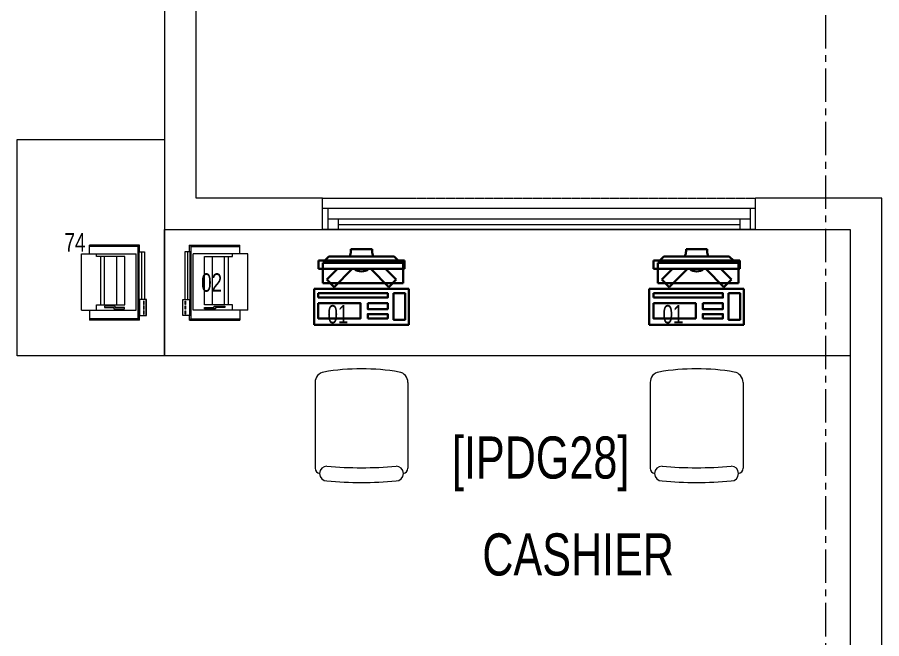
# Model space of a CAD drawing. Header units: millimetres. Extents: x 26027 to 581921, y 7230 to 233891.
# Drawn here: x 512956 to 517064, y 128656 to 131610 of the extents above; entities that cross this region are included whole.
import ezdxf

# ---------------------------------------------------------------- set-up
doc = ezdxf.new("R2010")
doc.units = ezdxf.units.MM
doc.header["$LTSCALE"] = 5
doc.linetypes.add('CENTER', pattern=[50.8, 31.75, -6.35, 6.35, -6.35])
doc.linetypes.add('HIDDEN2', pattern=[0.1875, 0.125, -0.0625])
doc.layers.get('0').update_dxf_attribs({"color": 252})
for name, color, linetype, lineweight in [('72_EGR_BASE_TEXT', 252, 'Continuous', 5), ('Aluminum', 252, 'Continuous', 5), ('GE-ARCHITECTURAL_ELEMENTS', 8, 'Continuous', 30), ('Medical Equipment and Furniture', 252, 'Continuous', 0), ('Proj', 252, 'HIDDEN2', 5), ('Walls', 252, 'Continuous', 5)]:
    doc.layers.add(name, color=color, linetype=linetype, lineweight=lineweight)
doc.layers.add('axes', color=252, linetype='Continuous')
doc.styles.add('X3G_ENTITY_257CFD', font='swisscl.ttf', dxfattribs={"height": 200})
doc.styles.add('X3G_ENTITY_2587EA', font='swisscl.ttf', dxfattribs={"height": 200})

# ---------------------------------------------------------------- blocks, each defined once
blk = doc.blocks.new('ITPPLT2C-P')
at = {"color": 0}
for p, q in [((0, 0), (0, -0.2262)), ((0.0252, 0), (0, 0)), ((0.0139, 0), (0.0139, -0.2262)), ((0.0252, 0), (0.0139, 0)), ((0.0229, 0.0318), (0.2618, 0.0318)), ((0.0304, 0.0256), (0.0229, 0.0318)), ((0.0229, 0), (0.0229, 0.0318)), ((0.0252, -0.2262), (0.0252, 0)), ((0.0304, -0.3182), (0.0304, 0.0256)), ((0.0304, 0.0256), (0.2618, 0.0256)), ((0.2618, -0.0096), (0.2618, 0.0318)), ((0.0401, -0.2769), (0.0401, -0.0096)), ((0.3, -0.0096), (0.0401, -0.0096)), ((0.0939, -0.2515), (0.0939, -0.0222)), ((0.0939, -0.0222), (0.2274, -0.0222)), ((0.1321, -0.2515), (0.1321, -0.0222)), ((0.1894, -0.2515), (0.1894, -0.0222)), ((0.2082, -0.2515), (0.2082, -0.0222)), ((0.2274, -0.0222), (0.2274, -0.0096)), ((0.3, -0.2769), (0.3, -0.0096)), ((-0.0091, -0.2262), (0.0267, -0.2262)), ((-0.0091, -0.3023), (-0.0091, -0.2262)), ((-0.0087, -0.2262), (0.0236, -0.2262)), ((-0.0087, -0.3023), (-0.0087, -0.2262)), ((0, -0.2262), (0.0252, -0.2262)), ((0.0023, -0.2495), (0.0023, -0.2334)), ((0.0023, -0.2334), (0.0045, -0.2334)), ((0.0045, -0.2334), (0.0045, -0.2495)), ((0.0139, -0.2262), (0.0252, -0.2262)), ((0.0236, -0.2262), (0.0236, -0.3023)), ((0.0267, -0.2262), (0.0267, -0.3023)), ((0.0045, -0.2495), (0.0023, -0.2495)), ((0.0023, -0.2721), (0.0023, -0.2562)), ((0.0023, -0.2562), (0.0045, -0.2562)), ((0.0045, -0.2721), (0.0023, -0.2721)), ((0.0023, -0.295), (0.0023, -0.2793)), ((0.0023, -0.2793), (0.0045, -0.2793)), ((0.0045, -0.2562), (0.0045, -0.2721)), ((0.0045, -0.2793), (0.0045, -0.295)), ((0.3, -0.2769), (0.0401, -0.2769)), ((0.2274, -0.2515), (0.0939, -0.2515)), ((0.0947, -0.2701), (0.0947, -0.2641)), ((0.0947, -0.2641), (0.1395, -0.2641)), ((0.1457, -0.2701), (0.0947, -0.2701)), ((0.1395, -0.2575), (0.19, -0.2575)), ((0.1395, -0.2641), (0.1395, -0.2575)), ((0.19, -0.2641), (0.1457, -0.2641)), ((0.1457, -0.2641), (0.1457, -0.2701)), ((0.19, -0.2575), (0.19, -0.2641)), ((0.2274, -0.2769), (0.2274, -0.2515)), ((0.2618, -0.2769), (0.2618, -0.3246)), ((0.0267, -0.3023), (-0.0091, -0.3023)), ((0.0236, -0.3023), (-0.0087, -0.3023)), ((0.0045, -0.295), (0.0023, -0.295)), ((0.0229, -0.3246), (0.0229, -0.3023)), ((0.0304, -0.3182), (0.0229, -0.3246)), ((0.0229, -0.3246), (0.2618, -0.3246)), ((0.0304, -0.3182), (0.2618, -0.3182))]:
    blk.add_line(p, q, dxfattribs=at)
blk = doc.blocks.new('GF21021-P')
for p, q in [((-0.2207, 0.4756), (-0.2207, 0.0675)), ((0.2205, 0.4756), (0.2205, 0.0675))]:
    blk.add_line(p, q)
for centre, radius, start, end in [((-0.0001, -0.5295), 1.0695, 80.3671, 99.6329), ((-0.1707, 0.4756), 0.05, 99.6329, 180), ((0.1705, 0.4756), 0.05, 0, 80.3671), ((-0.1957, 0.0675), 0.025, 180, 261.4721), ((-0.1643, 0.0425), 0.0351, 90, 270), ((0, 1.8467), 1.7767, 264.6946, 275.3053), ((0.1641, 0.0425), 0.0351, 270, 90), ((0.1955, 0.0675), 0.025, 278.5279, 0), ((0, 1.8314), 1.8314, 264.8532, 275.147)]:
    blk.add_arc(centre, radius, start, end)
blk = doc.blocks.new('ITCWLS1-P')
at = {"layer": 'GE-ARCHITECTURAL_ELEMENTS'}
for p, q in [((-0.2651, 0.43, 0), (-0.3051, 0.43, 0)), ((-0.3051, 0.43, 0), (-0.3051, 0.02, 0)), ((-0.2651, 0.43, 0), (-0.2651, 0.02, 0)), ((-0.17, 0.45), (-0.17, 0)), ((-0.17, 0.45), (0, 0.45)), ((-0.1496, 0.4305), (-0.1291, 0.4305)), ((-0.1291, 0.4305), (-0.1291, 0.4089)), ((0, 0.45), (0, 0)), ((-0.3251, 0.38, 0), (-0.3051, 0.4, 0)), ((-0.3251, 0.38, 0), (-0.3251, 0.07, 0)), ((-0.197, 0.4094), (-0.295, 0.4094)), ((-0.295, 0.0264), (-0.295, 0.4094)), ((-0.197, 0.0264), (-0.197, 0.4094)), ((-0.3503, 0.275), (-0.3596, 0.275)), ((-0.3596, 0.175), (-0.3596, 0.275)), ((-0.3503, 0.175), (-0.3596, 0.175)), ((-0.3251, 0.07, 0), (-0.3051, 0.05, 0)), ((-0.3051, 0.02, 0), (-0.2651, 0.02, 0)), ((-0.197, 0.0264), (-0.295, 0.0264)), ((-0.17, 0), (0, 0))]:
    blk.add_line(p, q, dxfattribs=at)
at = {"layer": 'GE-ARCHITECTURAL_ELEMENTS', "extrusion": (2.48281e-10, 3.18408e-10, -1)}
for p, q in [((-0.2651, 0.3395), (-0.2144, 0.3902)), ((-0.1791, 0.3548), (-0.2144, 0.3902)), ((-0.2651, 0.2688), (-0.1791, 0.3548))]:
    blk.add_line(p, q, dxfattribs=at)
at = {"layer": 'GE-ARCHITECTURAL_ELEMENTS', "extrusion": (2.48281e-10, -3.18408e-10, -1)}
for p, q in [((-0.2651, 0.1812), (-0.1791, 0.0952)), ((-0.2651, 0.1105), (-0.2144, 0.0598)), ((-0.1791, 0.0952), (-0.2144, 0.0598))]:
    blk.add_line(p, q, dxfattribs=at)
at = {"layer": 'GE-ARCHITECTURAL_ELEMENTS'}
for points in [[(-0.1291, 0.4089), (-0.1291, 0.1), (-0.1496, 0.1), (-0.1496, 0.4305)], [(-0.1496, 0.1), (-0.1496, 0.1), (-0.1496, 0.1), (-0.1496, 0.1), (-0.1496, 0.1), (-0.1496, 0.1), (-0.1496, 0.1), (-0.1496, 0.1), (-0.1496, 0.1)], [(-0.1496, 0.1), (-0.1496, 0.1), (-0.1496, 0.1), (-0.1496, 0.1), (-0.1496, 0.1), (-0.1496, 0.1), (-0.1496, 0.1), (-0.1496, 0.1), (-0.1496, 0.1), (-0.1496, 0.1), (-0.1496, 0.1), (-0.1496, 0.1), (-0.1496, 0.1), (-0.1496, 0.1), (-0.1496, 0.1), (-0.1496, 0.1), (-0.1496, 0.1), (-0.1496, 0.1)], [(-0.1496, 0.1), (-0.1496, 0.1), (-0.1496, 0.1), (-0.1496, 0.1), (-0.1496, 0.1), (-0.1496, 0.1), (-0.1496, 0.1), (-0.1496, 0.1), (-0.1496, 0.1), (-0.1496, 0.1)], [(-0.1496, 0.1), (-0.1496, 0.1), (-0.1496, 0.1), (-0.1496, 0.1), (-0.1496, 0.1), (-0.1496, 0.1), (-0.1496, 0.1)], [(-0.1496, 0.1), (-0.1496, 0.1), (-0.1496, 0.1), (-0.1496, 0.1), (-0.1496, 0.1), (-0.1496, 0.1), (-0.1496, 0.1), (-0.1496, 0.1), (-0.1496, 0.1), (-0.1496, 0.1)], [(-0.1496, 0.1), (-0.1496, 0.1), (-0.1496, 0.1), (-0.1496, 0.1), (-0.1496, 0.1), (-0.1496, 0.1), (-0.1496, 0.1), (-0.1496, 0.1), (-0.1496, 0.1), (-0.1496, 0.1), (-0.1496, 0.1), (-0.1496, 0.1), (-0.1496, 0.1), (-0.1496, 0.1), (-0.1496, 0.1)], [(-0.1496, 0.1), (-0.1496, 0.1), (-0.1496, 0.1), (-0.1496, 0.1), (-0.1496, 0.1), (-0.1496, 0.1), (-0.1496, 0.1), (-0.1496, 0.1), (-0.1496, 0.1), (-0.1496, 0.1)], [(-0.1496, 0.1), (-0.1496, 0.1), (-0.1496, 0.1), (-0.1496, 0.1), (-0.1496, 0.1), (-0.1496, 0.1), (-0.1496, 0.1), (-0.1496, 0.1), (-0.1496, 0.1), (-0.1496, 0.1)], [(-0.1496, 0.1), (-0.1496, 0.1), (-0.1496, 0.1), (-0.1496, 0.1), (-0.1496, 0.1), (-0.1496, 0.1), (-0.1496, 0.1), (-0.1496, 0.1), (-0.1496, 0.1), (-0.1496, 0.1), (-0.1496, 0.1), (-0.1496, 0.1), (-0.1496, 0.1), (-0.1496, 0.1), (-0.1496, 0.1), (-0.1496, 0.1), (-0.1496, 0.1), (-0.1496, 0.1), (-0.1496, 0.1), (-0.1496, 0.1), (-0.1496, 0.1), (-0.1496, 0.1), (-0.1496, 0.1), (-0.1496, 0.1), (-0.1496, 0.1), (-0.1496, 0.1), (-0.1496, 0.1), (-0.1496, 0.1), (-0.1496, 0.1), (-0.1496, 0.1), (-0.1496, 0.1), (-0.1496, 0.1), (-0.1496, 0.1), (-0.1496, 0.1), (-0.1496, 0.1), (-0.1496, 0.1), (-0.1496, 0.1), (-0.1496, 0.1), (-0.1496, 0.1), (-0.1496, 0.1), (-0.1496, 0.1), (-0.1496, 0.1), (-0.1496, 0.1), (-0.1496, 0.1), (-0.1496, 0.1), (-0.1496, 0.1), (-0.1496, 0.1), (-0.1496, 0.1), (-0.1496, 0.1), (-0.1496, 0.1), (-0.1496, 0.1), (-0.1496, 0.1), (-0.1496, 0.1), (-0.1496, 0.1)], [(-0.1496, 0.1), (-0.1496, 0.1), (-0.1496, 0.1), (-0.1496, 0.1), (-0.1496, 0.1), (-0.1496, 0.1), (-0.1496, 0.1), (-0.1496, 0.1), (-0.1496, 0.1), (-0.1496, 0.1), (-0.1496, 0.1), (-0.1496, 0.1), (-0.1496, 0.1), (-0.1496, 0.1), (-0.1496, 0.1), (-0.1496, 0.1), (-0.1496, 0.1), (-0.1496, 0.1), (-0.1496, 0.1), (-0.1496, 0.1), (-0.1496, 0.1), (-0.1496, 0.1), (-0.1496, 0.1), (-0.1496, 0.1), (-0.1496, 0.1), (-0.1496, 0.1), (-0.1496, 0.1), (-0.1496, 0.1), (-0.1496, 0.1), (-0.1496, 0.1), (-0.1496, 0.1), (-0.1496, 0.1), (-0.1496, 0.1), (-0.1496, 0.1), (-0.1496, 0.1), (-0.1496, 0.1), (-0.1496, 0.1), (-0.1496, 0.1), (-0.1496, 0.1), (-0.1496, 0.1), (-0.1496, 0.1), (-0.1496, 0.1), (-0.1496, 0.1), (-0.1496, 0.1), (-0.1496, 0.1), (-0.1496, 0.1), (-0.1496, 0.1), (-0.1496, 0.1), (-0.1496, 0.1), (-0.1496, 0.1), (-0.1496, 0.1), (-0.1496, 0.1), (-0.1496, 0.1), (-0.1496, 0.1), (-0.1496, 0.1), (-0.1496, 0.1), (-0.1496, 0.1), (-0.1496, 0.1), (-0.1496, 0.1), (-0.1496, 0.1), (-0.1496, 0.1), (-0.1496, 0.1), (-0.1496, 0.1), (-0.1496, 0.1), (-0.1496, 0.1), (-0.1496, 0.1), (-0.1496, 0.1), (-0.1496, 0.1), (-0.1496, 0.1), (-0.1496, 0.1), (-0.1496, 0.1), (-0.1496, 0.1), (-0.1496, 0.1), (-0.1496, 0.1), (-0.1496, 0.1), (-0.1496, 0.1), (-0.1496, 0.1), (-0.1496, 0.1), (-0.1496, 0.1), (-0.1496, 0.1), (-0.1496, 0.1), (-0.1496, 0.1), (-0.1496, 0.1), (-0.1496, 0.1), (-0.1496, 0.1), (-0.1496, 0.1), (-0.1496, 0.1), (-0.1496, 0.1), (-0.1496, 0.1)], [(-0.1496, 0.1), (-0.1496, 0.1), (-0.1496, 0.1), (-0.1496, 0.1), (-0.1496, 0.1), (-0.1496, 0.1), (-0.1496, 0.1), (-0.1496, 0.1), (-0.1496, 0.1), (-0.1496, 0.1), (-0.1496, 0.1), (-0.1496, 0.1)], [(-0.1496, 0.1), (-0.1496, 0.1), (-0.1496, 0.1), (-0.1496, 0.1), (-0.1496, 0.1), (-0.1496, 0.1), (-0.1496, 0.1)], [(-0.1496, 0.1), (-0.1496, 0.1), (-0.1496, 0.1), (-0.1496, 0.1), (-0.1496, 0.1), (-0.1496, 0.1), (-0.1496, 0.1), (-0.1496, 0.1), (-0.1496, 0.1), (-0.1496, 0.1), (-0.1496, 0.1), (-0.1496, 0.1), (-0.1496, 0.1), (-0.1496, 0.1), (-0.1496, 0.1), (-0.1496, 0.1), (-0.1496, 0.1)], [(-0.1496, 0.1), (-0.1496, 0.1), (-0.1496, 0.1), (-0.1496, 0.1), (-0.1496, 0.1), (-0.1496, 0.1), (-0.1496, 0.1), (-0.1496, 0.1), (-0.1496, 0.1), (-0.1496, 0.1), (-0.1496, 0.1), (-0.1496, 0.1), (-0.1496, 0.1), (-0.1496, 0.1), (-0.1496, 0.1), (-0.1496, 0.1), (-0.1496, 0.1), (-0.1496, 0.1), (-0.1496, 0.1), (-0.1496, 0.1), (-0.1496, 0.1), (-0.1496, 0.1), (-0.1496, 0.1), (-0.1496, 0.1), (-0.1496, 0.1), (-0.1496, 0.1), (-0.1496, 0.1), (-0.1496, 0.1), (-0.1496, 0.1), (-0.1496, 0.1), (-0.1496, 0.1), (-0.1496, 0.1), (-0.1496, 0.1), (-0.1496, 0.1), (-0.1496, 0.1), (-0.1496, 0.1), (-0.1496, 0.1), (-0.1496, 0.1), (-0.1496, 0.1), (-0.1496, 0.1), (-0.1496, 0.1), (-0.1496, 0.1), (-0.1496, 0.1), (-0.1496, 0.1), (-0.1496, 0.1), (-0.1496, 0.1), (-0.1496, 0.1), (-0.1496, 0.1), (-0.1496, 0.1), (-0.1496, 0.1), (-0.1496, 0.1), (-0.1496, 0.1), (-0.1496, 0.1), (-0.1496, 0.1), (-0.1496, 0.1), (-0.1496, 0.1), (-0.1496, 0.1), (-0.1496, 0.1), (-0.1496, 0.1), (-0.1496, 0.1), (-0.1496, 0.1), (-0.1496, 0.1), (-0.1496, 0.1), (-0.1496, 0.1), (-0.1496, 0.1), (-0.1496, 0.1), (-0.1496, 0.1), (-0.1496, 0.1), (-0.1496, 0.1), (-0.1496, 0.1), (-0.1496, 0.1), (-0.1496, 0.1), (-0.1496, 0.1), (-0.1496, 0.1), (-0.1496, 0.1), (-0.1496, 0.1), (-0.1496, 0.1), (-0.1496, 0.1), (-0.1496, 0.1), (-0.1496, 0.1), (-0.1496, 0.1), (-0.1496, 0.1), (-0.1496, 0.1), (-0.1496, 0.1), (-0.1496, 0.1), (-0.1496, 0.1), (-0.1496, 0.1), (-0.1496, 0.1), (-0.1496, 0.1), (-0.1496, 0.1), (-0.1496, 0.1), (-0.1496, 0.1), (-0.1496, 0.1), (-0.1496, 0.1), (-0.1496, 0.1), (-0.1496, 0.1), (-0.1496, 0.1), (-0.1496, 0.1), (-0.1496, 0.1), (-0.1496, 0.1), (-0.1496, 0.1), (-0.1496, 0.1), (-0.1496, 0.1), (-0.1496, 0.1), (-0.1496, 0.1), (-0.1496, 0.1), (-0.1496, 0.1), (-0.1496, 0.1), (-0.1496, 0.1), (-0.1496, 0.1), (-0.1496, 0.1)], [(-0.1496, 0.1), (-0.1496, 0.1), (-0.1496, 0.1), (-0.1496, 0.1), (-0.1496, 0.1), (-0.1496, 0.1), (-0.1496, 0.1), (-0.1496, 0.1)]]:
    blk.add_lwpolyline(points, dxfattribs=at)
for points in [[(-0.1019, 0.4305), (-0.0304, 0.4305), (-0.0304, 0.2294), (-0.1019, 0.2294)], [(-0.1019, 0.1954), (-0.0747, 0.1954), (-0.0747, 0.1), (-0.1019, 0.1)], [(-0.0304, 0.1954), (-0.0508, 0.1954), (-0.0508, 0.1), (-0.0304, 0.1)], [(-0.1496, 0.1), (-0.1496, 0.1), (-0.1496, 0.1), (-0.1496, 0.1), (-0.1496, 0.1), (-0.1496, 0.1), (-0.1496, 0.1), (-0.1496, 0.1), (-0.1496, 0.1), (-0.1496, 0.1), (-0.1496, 0.1), (-0.1496, 0.1), (-0.1496, 0.1), (-0.1496, 0.1), (-0.1496, 0.1), (-0.1496, 0.1), (-0.1496, 0.1), (-0.1496, 0.1), (-0.1496, 0.1), (-0.1496, 0.1), (-0.1496, 0.1), (-0.1496, 0.1), (-0.1496, 0.1), (-0.1496, 0.1), (-0.1496, 0.1), (-0.1496, 0.1), (-0.1496, 0.1), (-0.1496, 0.1), (-0.1496, 0.1), (-0.1496, 0.1), (-0.1496, 0.1), (-0.1496, 0.1), (-0.1496, 0.1), (-0.1496, 0.1), (-0.1496, 0.1), (-0.1496, 0.1), (-0.1496, 0.1), (-0.1496, 0.1), (-0.1496, 0.1), (-0.1496, 0.1), (-0.1496, 0.1), (-0.1496, 0.1), (-0.1496, 0.1), (-0.1496, 0.1), (-0.1496, 0.1), (-0.1496, 0.1), (-0.1496, 0.1), (-0.1496, 0.1), (-0.1496, 0.1), (-0.1496, 0.1), (-0.1496, 0.1), (-0.1496, 0.1), (-0.1496, 0.1), (-0.1496, 0.1), (-0.1496, 0.1), (-0.1496, 0.1), (-0.1496, 0.1), (-0.1496, 0.1), (-0.1496, 0.1), (-0.1496, 0.1), (-0.1496, 0.1), (-0.1496, 0.1), (-0.1496, 0.1), (-0.1496, 0.1), (-0.1496, 0.1), (-0.1496, 0.1), (-0.1496, 0.1), (-0.1496, 0.1), (-0.1496, 0.1), (-0.1496, 0.1), (-0.1496, 0.1), (-0.1496, 0.1), (-0.1496, 0.1), (-0.1496, 0.1), (-0.1496, 0.1), (-0.1496, 0.1), (-0.1496, 0.1), (-0.1496, 0.1), (-0.1496, 0.1), (-0.1496, 0.1), (-0.1496, 0.1), (-0.1496, 0.1), (-0.1496, 0.1), (-0.1496, 0.1), (-0.1496, 0.1), (-0.1496, 0.1), (-0.1496, 0.1), (-0.1496, 0.1), (-0.1496, 0.1), (-0.1496, 0.1), (-0.1496, 0.1), (-0.1496, 0.1), (-0.1496, 0.1), (-0.1496, 0.1), (-0.1496, 0.1), (-0.1496, 0.1), (-0.1496, 0.1), (-0.1496, 0.1), (-0.1496, 0.1), (-0.1496, 0.1), (-0.1496, 0.1), (-0.1496, 0.1), (-0.1496, 0.1), (-0.1496, 0.1), (-0.1496, 0.1), (-0.1496, 0.1), (-0.1496, 0.1), (-0.1496, 0.1), (-0.1496, 0.1), (-0.1496, 0.1), (-0.1496, 0.1), (-0.1496, 0.1), (-0.1496, 0.1), (-0.1496, 0.1), (-0.1496, 0.1), (-0.1496, 0.1), (-0.1496, 0.1), (-0.1496, 0.1), (-0.1496, 0.1), (-0.1496, 0.1), (-0.1496, 0.1), (-0.1496, 0.1), (-0.1496, 0.1), (-0.1496, 0.1), (-0.1496, 0.1), (-0.1496, 0.1), (-0.1496, 0.1), (-0.1496, 0.1), (-0.1496, 0.1), (-0.1496, 0.1), (-0.1496, 0.1), (-0.1496, 0.1), (-0.1496, 0.1), (-0.1496, 0.1), (-0.1496, 0.1), (-0.1496, 0.1), (-0.1496, 0.1), (-0.1496, 0.1), (-0.1496, 0.1), (-0.1496, 0.1), (-0.1496, 0.1), (-0.1496, 0.1), (-0.1496, 0.1), (-0.1496, 0.1), (-0.1496, 0.1), (-0.1496, 0.1), (-0.1496, 0.1), (-0.1496, 0.1), (-0.1496, 0.1), (-0.1496, 0.1), (-0.1496, 0.1), (-0.1496, 0.1), (-0.1496, 0.1), (-0.1496, 0.1), (-0.1496, 0.1), (-0.1496, 0.1), (-0.1496, 0.1), (-0.1496, 0.1), (-0.1496, 0.1), (-0.1496, 0.1), (-0.1496, 0.1), (-0.1496, 0.1), (-0.1496, 0.1), (-0.1496, 0.1), (-0.1496, 0.1), (-0.1496, 0.1), (-0.1496, 0.1), (-0.1496, 0.1), (-0.1496, 0.1), (-0.1496, 0.1), (-0.1496, 0.1), (-0.1496, 0.1), (-0.1496, 0.1), (-0.1496, 0.1), (-0.1496, 0.1), (-0.1496, 0.1), (-0.1496, 0.1), (-0.1496, 0.1), (-0.1496, 0.1), (-0.1496, 0.1), (-0.1496, 0.1), (-0.1496, 0.1), (-0.1496, 0.1), (-0.1496, 0.1), (-0.1496, 0.1), (-0.1496, 0.1), (-0.1496, 0.1), (-0.1496, 0.1), (-0.1496, 0.1), (-0.1496, 0.1), (-0.1496, 0.1), (-0.1496, 0.1), (-0.1496, 0.1), (-0.1496, 0.1), (-0.1496, 0.1), (-0.1496, 0.1), (-0.1496, 0.1), (-0.1496, 0.1), (-0.1496, 0.1), (-0.1496, 0.1), (-0.1496, 0.1), (-0.1496, 0.1), (-0.1496, 0.1), (-0.1496, 0.1), (-0.1496, 0.1), (-0.1496, 0.1), (-0.1496, 0.1), (-0.1496, 0.1), (-0.1496, 0.1), (-0.1496, 0.1), (-0.1496, 0.1), (-0.1496, 0.1), (-0.1496, 0.1), (-0.1496, 0.1), (-0.1496, 0.1), (-0.1496, 0.1), (-0.1496, 0.1), (-0.1496, 0.1), (-0.1496, 0.1), (-0.1496, 0.1), (-0.1496, 0.1), (-0.1496, 0.1), (-0.1496, 0.1), (-0.1496, 0.1), (-0.1496, 0.1), (-0.1496, 0.1), (-0.1496, 0.1), (-0.1496, 0.1), (-0.1496, 0.1), (-0.1496, 0.1), (-0.1496, 0.1), (-0.1496, 0.1), (-0.1496, 0.1), (-0.1496, 0.1), (-0.1496, 0.1), (-0.1496, 0.1), (-0.1496, 0.1), (-0.1496, 0.1), (-0.1496, 0.1), (-0.1496, 0.1), (-0.1496, 0.1), (-0.1496, 0.1), (-0.1496, 0.1), (-0.1496, 0.1), (-0.1496, 0.1), (-0.1496, 0.1), (-0.1496, 0.1), (-0.1496, 0.1), (-0.1496, 0.1), (-0.1496, 0.1), (-0.1496, 0.1), (-0.1496, 0.1), (-0.1496, 0.1), (-0.1496, 0.1), (-0.1496, 0.1), (-0.1496, 0.1), (-0.1496, 0.1), (-0.1496, 0.1), (-0.1496, 0.1), (-0.1496, 0.1), (-0.1496, 0.1), (-0.1496, 0.1), (-0.1496, 0.1), (-0.1496, 0.1), (-0.1496, 0.1), (-0.1496, 0.1), (-0.1496, 0.1), (-0.1496, 0.1), (-0.1496, 0.1), (-0.1496, 0.1), (-0.1496, 0.1), (-0.1496, 0.1), (-0.1496, 0.1), (-0.1496, 0.1), (-0.1496, 0.1), (-0.1496, 0.1), (-0.1496, 0.1)], [(-0.1496, 0.1), (-0.1496, 0.1), (-0.1496, 0.1), (-0.1496, 0.1), (-0.1496, 0.1), (-0.1496, 0.1), (-0.1496, 0.1), (-0.1496, 0.1), (-0.1496, 0.1), (-0.1496, 0.1), (-0.1496, 0.1), (-0.1496, 0.1), (-0.1496, 0.1), (-0.1496, 0.1), (-0.1496, 0.1), (-0.1496, 0.1), (-0.1496, 0.1), (-0.1496, 0.1), (-0.1496, 0.1), (-0.1496, 0.1), (-0.1496, 0.1), (-0.1496, 0.1), (-0.1496, 0.1), (-0.1496, 0.1), (-0.1496, 0.1), (-0.1496, 0.1), (-0.1496, 0.1), (-0.1496, 0.1), (-0.1496, 0.1), (-0.1496, 0.1), (-0.1496, 0.1), (-0.1496, 0.1), (-0.1496, 0.1), (-0.1496, 0.1), (-0.1496, 0.1), (-0.1496, 0.1), (-0.1496, 0.1), (-0.1496, 0.1), (-0.1496, 0.1), (-0.1496, 0.1), (-0.1496, 0.1), (-0.1496, 0.1), (-0.1496, 0.1), (-0.1496, 0.1), (-0.1496, 0.1), (-0.1496, 0.1), (-0.1496, 0.1), (-0.1496, 0.1), (-0.1496, 0.1), (-0.1496, 0.1), (-0.1496, 0.1), (-0.1496, 0.1), (-0.1496, 0.1), (-0.1496, 0.1), (-0.1496, 0.1), (-0.1496, 0.1), (-0.1496, 0.1), (-0.1496, 0.1), (-0.1496, 0.1), (-0.1496, 0.1), (-0.1496, 0.1), (-0.1496, 0.1), (-0.1496, 0.1), (-0.1496, 0.1), (-0.1496, 0.1), (-0.1496, 0.1), (-0.1496, 0.1), (-0.1496, 0.1), (-0.1496, 0.1), (-0.1496, 0.1), (-0.1496, 0.1), (-0.1496, 0.1), (-0.1496, 0.1), (-0.1496, 0.1), (-0.1496, 0.1), (-0.1496, 0.1), (-0.1496, 0.1), (-0.1496, 0.1), (-0.1496, 0.1), (-0.1496, 0.1), (-0.1496, 0.1), (-0.1496, 0.1), (-0.1496, 0.1), (-0.1496, 0.1), (-0.1496, 0.1), (-0.1496, 0.1), (-0.1496, 0.1), (-0.1496, 0.1), (-0.1496, 0.1), (-0.1496, 0.1), (-0.1496, 0.1), (-0.1496, 0.1), (-0.1496, 0.1), (-0.1496, 0.1), (-0.1496, 0.1), (-0.1496, 0.1), (-0.1496, 0.1), (-0.1496, 0.1), (-0.1496, 0.1), (-0.1496, 0.1), (-0.1496, 0.1), (-0.1496, 0.1), (-0.1496, 0.1), (-0.1496, 0.1), (-0.1496, 0.1), (-0.1496, 0.1), (-0.1496, 0.1), (-0.1496, 0.1), (-0.1496, 0.1), (-0.1496, 0.1), (-0.1496, 0.1), (-0.1496, 0.1), (-0.1496, 0.1), (-0.1496, 0.1), (-0.1496, 0.1), (-0.1496, 0.1), (-0.1496, 0.1), (-0.1496, 0.1), (-0.1496, 0.1), (-0.1496, 0.1), (-0.1496, 0.1), (-0.1496, 0.1), (-0.1496, 0.1), (-0.1496, 0.1), (-0.1496, 0.1), (-0.1496, 0.1), (-0.1496, 0.1), (-0.1496, 0.1), (-0.1496, 0.1), (-0.1496, 0.1), (-0.1496, 0.1), (-0.1496, 0.1), (-0.1496, 0.1), (-0.1496, 0.1), (-0.1496, 0.1), (-0.1496, 0.1), (-0.1496, 0.1), (-0.1496, 0.1), (-0.1496, 0.1), (-0.1496, 0.1), (-0.1496, 0.1), (-0.1496, 0.1), (-0.1496, 0.1), (-0.1496, 0.1), (-0.1496, 0.1), (-0.1496, 0.1), (-0.1496, 0.1), (-0.1496, 0.1), (-0.1496, 0.1), (-0.1496, 0.1), (-0.1496, 0.1), (-0.1496, 0.1), (-0.1496, 0.1), (-0.1496, 0.1), (-0.1496, 0.1), (-0.1496, 0.1), (-0.1496, 0.1), (-0.1496, 0.1), (-0.1496, 0.1), (-0.1496, 0.1), (-0.1496, 0.1), (-0.1496, 0.1), (-0.1496, 0.1), (-0.1496, 0.1), (-0.1496, 0.1), (-0.1496, 0.1), (-0.1496, 0.1), (-0.1496, 0.1), (-0.1496, 0.1), (-0.1496, 0.1), (-0.1496, 0.1), (-0.1496, 0.1), (-0.1496, 0.1), (-0.1496, 0.1), (-0.1496, 0.1), (-0.1496, 0.1), (-0.1496, 0.1), (-0.1496, 0.1), (-0.1496, 0.1), (-0.1496, 0.1), (-0.1496, 0.1), (-0.1496, 0.1), (-0.1496, 0.1), (-0.1496, 0.1), (-0.1496, 0.1), (-0.1496, 0.1), (-0.1496, 0.1), (-0.1496, 0.1), (-0.1496, 0.1), (-0.1496, 0.1), (-0.1496, 0.1), (-0.1496, 0.1), (-0.1496, 0.1), (-0.1496, 0.1), (-0.1496, 0.1), (-0.1496, 0.1), (-0.1496, 0.1), (-0.1496, 0.1), (-0.1496, 0.1), (-0.1496, 0.1), (-0.1496, 0.1), (-0.1496, 0.1), (-0.1496, 0.1), (-0.1496, 0.1), (-0.1496, 0.1), (-0.1496, 0.1), (-0.1496, 0.1), (-0.1496, 0.1), (-0.1496, 0.1), (-0.1496, 0.1), (-0.1496, 0.1), (-0.1496, 0.1), (-0.1496, 0.1), (-0.1496, 0.1)], [(-0.1496, 0.1), (-0.1496, 0.1), (-0.1496, 0.1), (-0.1496, 0.1), (-0.1496, 0.1), (-0.1496, 0.1), (-0.1496, 0.1), (-0.1496, 0.1), (-0.1496, 0.1), (-0.1496, 0.1), (-0.1496, 0.1), (-0.1496, 0.1), (-0.1496, 0.1), (-0.1496, 0.1), (-0.1496, 0.1), (-0.1496, 0.1), (-0.1496, 0.1), (-0.1496, 0.1), (-0.1496, 0.1), (-0.1496, 0.1), (-0.1496, 0.1), (-0.1496, 0.1), (-0.1496, 0.1), (-0.1496, 0.1), (-0.1496, 0.1), (-0.1496, 0.1), (-0.1496, 0.1), (-0.1496, 0.1), (-0.1496, 0.1), (-0.1496, 0.1), (-0.1496, 0.1), (-0.1496, 0.1), (-0.1496, 0.1), (-0.1496, 0.1), (-0.1496, 0.1), (-0.1496, 0.1), (-0.1496, 0.1), (-0.1496, 0.1), (-0.1496, 0.1), (-0.1496, 0.1), (-0.1496, 0.1), (-0.1496, 0.1), (-0.1496, 0.1), (-0.1496, 0.1), (-0.1496, 0.1), (-0.1496, 0.1), (-0.1496, 0.1), (-0.1496, 0.1), (-0.1496, 0.1), (-0.1496, 0.1), (-0.1496, 0.1), (-0.1496, 0.1), (-0.1496, 0.1), (-0.1496, 0.1), (-0.1496, 0.1), (-0.1496, 0.1), (-0.1496, 0.1), (-0.1496, 0.1), (-0.1496, 0.1), (-0.1496, 0.1), (-0.1496, 0.1), (-0.1496, 0.1), (-0.1496, 0.1), (-0.1496, 0.1), (-0.1496, 0.1), (-0.1496, 0.1), (-0.1496, 0.1), (-0.1496, 0.1), (-0.1496, 0.1), (-0.1496, 0.1), (-0.1496, 0.1), (-0.1496, 0.1), (-0.1496, 0.1), (-0.1496, 0.1), (-0.1496, 0.1), (-0.1496, 0.1), (-0.1496, 0.1), (-0.1496, 0.1), (-0.1496, 0.1), (-0.1496, 0.1), (-0.1496, 0.1), (-0.1496, 0.1), (-0.1496, 0.1), (-0.1496, 0.1), (-0.1496, 0.1), (-0.1496, 0.1), (-0.1496, 0.1), (-0.1496, 0.1), (-0.1496, 0.1), (-0.1496, 0.1), (-0.1496, 0.1), (-0.1496, 0.1), (-0.1496, 0.1), (-0.1496, 0.1), (-0.1496, 0.1), (-0.1496, 0.1), (-0.1496, 0.1), (-0.1496, 0.1), (-0.1496, 0.1), (-0.1496, 0.1), (-0.1496, 0.1), (-0.1496, 0.1), (-0.1496, 0.1), (-0.1496, 0.1), (-0.1496, 0.1), (-0.1496, 0.1), (-0.1496, 0.1), (-0.1496, 0.1), (-0.1496, 0.1), (-0.1496, 0.1), (-0.1496, 0.1), (-0.1496, 0.1), (-0.1496, 0.1), (-0.1496, 0.1), (-0.1496, 0.1), (-0.1496, 0.1), (-0.1496, 0.1), (-0.1496, 0.1), (-0.1496, 0.1), (-0.1496, 0.1), (-0.1496, 0.1), (-0.1496, 0.1), (-0.1496, 0.1), (-0.1496, 0.1), (-0.1496, 0.1), (-0.1496, 0.1), (-0.1496, 0.1), (-0.1496, 0.1), (-0.1496, 0.1), (-0.1496, 0.1), (-0.1496, 0.1), (-0.1496, 0.1), (-0.1496, 0.1), (-0.1496, 0.1), (-0.1496, 0.1), (-0.1496, 0.1), (-0.1496, 0.1), (-0.1496, 0.1), (-0.1496, 0.1), (-0.1496, 0.1), (-0.1496, 0.1), (-0.1496, 0.1), (-0.1496, 0.1), (-0.1496, 0.1), (-0.1496, 0.1), (-0.1496, 0.1), (-0.1496, 0.1), (-0.1496, 0.1), (-0.1496, 0.1), (-0.1496, 0.1), (-0.1496, 0.1), (-0.1496, 0.1), (-0.1496, 0.1), (-0.1496, 0.1), (-0.1496, 0.1), (-0.1496, 0.1), (-0.1496, 0.1), (-0.1496, 0.1), (-0.1496, 0.1), (-0.1496, 0.1), (-0.1496, 0.1), (-0.1496, 0.1), (-0.1496, 0.1), (-0.1496, 0.1), (-0.1496, 0.1), (-0.1496, 0.1), (-0.1496, 0.1), (-0.1496, 0.1), (-0.1496, 0.1), (-0.1496, 0.1), (-0.1496, 0.1), (-0.1496, 0.1), (-0.1496, 0.1), (-0.1496, 0.1), (-0.1496, 0.1), (-0.1496, 0.1), (-0.1496, 0.1), (-0.1496, 0.1), (-0.1496, 0.1), (-0.1496, 0.1), (-0.1496, 0.1), (-0.1496, 0.1), (-0.1496, 0.1), (-0.1496, 0.1), (-0.1496, 0.1), (-0.1496, 0.1), (-0.1496, 0.1), (-0.1496, 0.1), (-0.1496, 0.1), (-0.1496, 0.1), (-0.1496, 0.1), (-0.1496, 0.1), (-0.1496, 0.1), (-0.1496, 0.1), (-0.1496, 0.1), (-0.1496, 0.1), (-0.1496, 0.1), (-0.1496, 0.1), (-0.1496, 0.1), (-0.1496, 0.1), (-0.1496, 0.1), (-0.1496, 0.1), (-0.1496, 0.1), (-0.1496, 0.1), (-0.1496, 0.1), (-0.1496, 0.1), (-0.1496, 0.1), (-0.1496, 0.1), (-0.1496, 0.1), (-0.1496, 0.1), (-0.1496, 0.1), (-0.1496, 0.1), (-0.1496, 0.1), (-0.1496, 0.1), (-0.1496, 0.1), (-0.1496, 0.1), (-0.1496, 0.1), (-0.1496, 0.1), (-0.1496, 0.1)], [(-0.1496, 0.0727), (-0.0236, 0.0727), (-0.0236, 0.0182), (-0.1496, 0.0182)]]:
    blk.add_lwpolyline(points, close=True, dxfattribs=at)
for centre, radius, start, end in [((-0.3503, 0.325), 0.05, 270, 300.3093), ((-0.3089, 0.225), 0.0556, 321.9431, 38.0569), ((-0.3503, 0.125), 0.05, 59.6907, 90)]:
    blk.add_arc(centre, radius, start, end, dxfattribs=at)

msp = doc.modelspace()

# ---------------------------------------------------------------- linework, layer by layer
at = {"layer": 'Aluminum'}
for p, q in [((516463.8, 130700.3, 0), (514406, 130700.3, 0)), ((514431, 130700.3, 0), (514431, 130600.3, 0)), ((516438.8, 130700.3, -4.7), (516438.8, 130600.3, -4.7)), ((516438.8, 130650.3, 0), (514431, 130650.3, 0)), ((514481, 130650.3, 0), (514481, 130600.3, 0)), ((516388.8, 130650.3, -4.7), (516388.8, 130600.3, -4.7)), ((516463.8, 130600.3, 0), (514406, 130600.3, 0)), ((514481, 130625.3, 0), (516388.8, 130625.3, 0))]:
    msp.add_line(p, q, dxfattribs=at)
at = {"layer": 'axes', "linetype": 'CENTER', "lineweight": 0}
msp.add_line((516798.8, 120285.6, 0), (516798.8, 205820.3, 0), dxfattribs=at)
at = {"layer": 'Medical Equipment and Furniture', "elevation": 0}
for points in [[(513656, 130000.3), (512956, 130000.3), (512956, 131028.9), (513656, 131028.9)], [(513656, 130600.3), (516913.8, 130600.3), (516913.8, 130000.3), (513656, 130000.3)]]:
    msp.add_lwpolyline(points, close=True, dxfattribs=at)
at = {"layer": 'Proj'}
msp.add_line((514406, 130750.3, 0), (516463.8, 130750.3, 0), dxfattribs=at)
at = {"layer": 'Walls'}
for p, q in [((513806, 130750.3, 0), (513806, 134245.3, 0)), ((513656, 133530.3, 0), (513656, 130600.3, 0)), ((514406, 130750.3, 0), (513806, 130750.3, 0)), ((514406, 130600.3, 0), (514406, 130750.3, 0)), ((516463.8, 130600.3, 0), (516463.8, 130750.3, 0)), ((517063.8, 130750.3, 0), (516463.8, 130750.3, 0)), ((517063.8, 128210.3, 0), (517063.8, 130750.3, 0)), ((513656, 130600.3, 0), (514406, 130600.3, 0)), ((516463.8, 130600.3, 0), (516913.8, 130600.3, 0)), ((516913.8, 130600.3, 0), (516913.8, 128210.3, 0))]:
    msp.add_line(p, q, dxfattribs=at)

# ---------------------------------------------------------------- block references
at = {"layer": 'Medical Equipment and Furniture', "extrusion": (7.77425e-06, 2.55397e-17, -1), "xscale": 1000, "yscale": 1000, "zscale": 1000}
msp.add_blockref('ITPPLT2C-P', (-513560.4, 130494.3, 4), dxfattribs=at)
at = {"layer": 'Medical Equipment and Furniture', "extrusion": (-7.77425e-06, 2.55397e-17, -1), "xscale": -1000, "yscale": 999.9999999999978, "zscale": 1000}
msp.add_blockref('ITPPLT2C-P', (-513751.5, 130494.3, -4), dxfattribs=at)
at = {"layer": 'Medical Equipment and Furniture', "xscale": -1000, "yscale": 1000, "zscale": 1000, "rotation": 90}
for p in [(514816.7, 130148.4, 0), (516409.1, 130148.4, 0)]:
    msp.add_blockref('ITCWLS1-P', p, dxfattribs=at)
at = {"layer": 'Medical Equipment and Furniture', "xscale": 1000, "yscale": 1000, "zscale": 1000}
for p in [(514591.8, 129398.8, 0), (516184.2, 129398.8, 0)]:
    msp.add_blockref('GF21021-P', p, dxfattribs=at)

# ---------------------------------------------------------------- texts
at = {"layer": '72_EGR_BASE_TEXT', "char_height": 200, "attachment_point": 2, "style": 'X3G_ENTITY_2587EA'}
for s, insert in [('[IPDG28]', (515443, 129617.4)), ('CASHIER', (515621.3, 129156.8))]:
    msp.add_mtext(s, dxfattribs=dict(at, insert=insert))
at = {"layer": 'Medical Equipment and Furniture', "char_height": 87.47, "attachment_point": 2, "style": 'X3G_ENTITY_257CFD'}
for s, insert in [('74', (513230.1, 130583.7, 0)), ('02', (513879.3, 130392.7, 0)), ('01', (514479.6, 130242, 0)), ('01', (516072, 130242, 0))]:
    msp.add_mtext(s, dxfattribs=dict(at, insert=insert))

doc.saveas('drawing.dxf')
